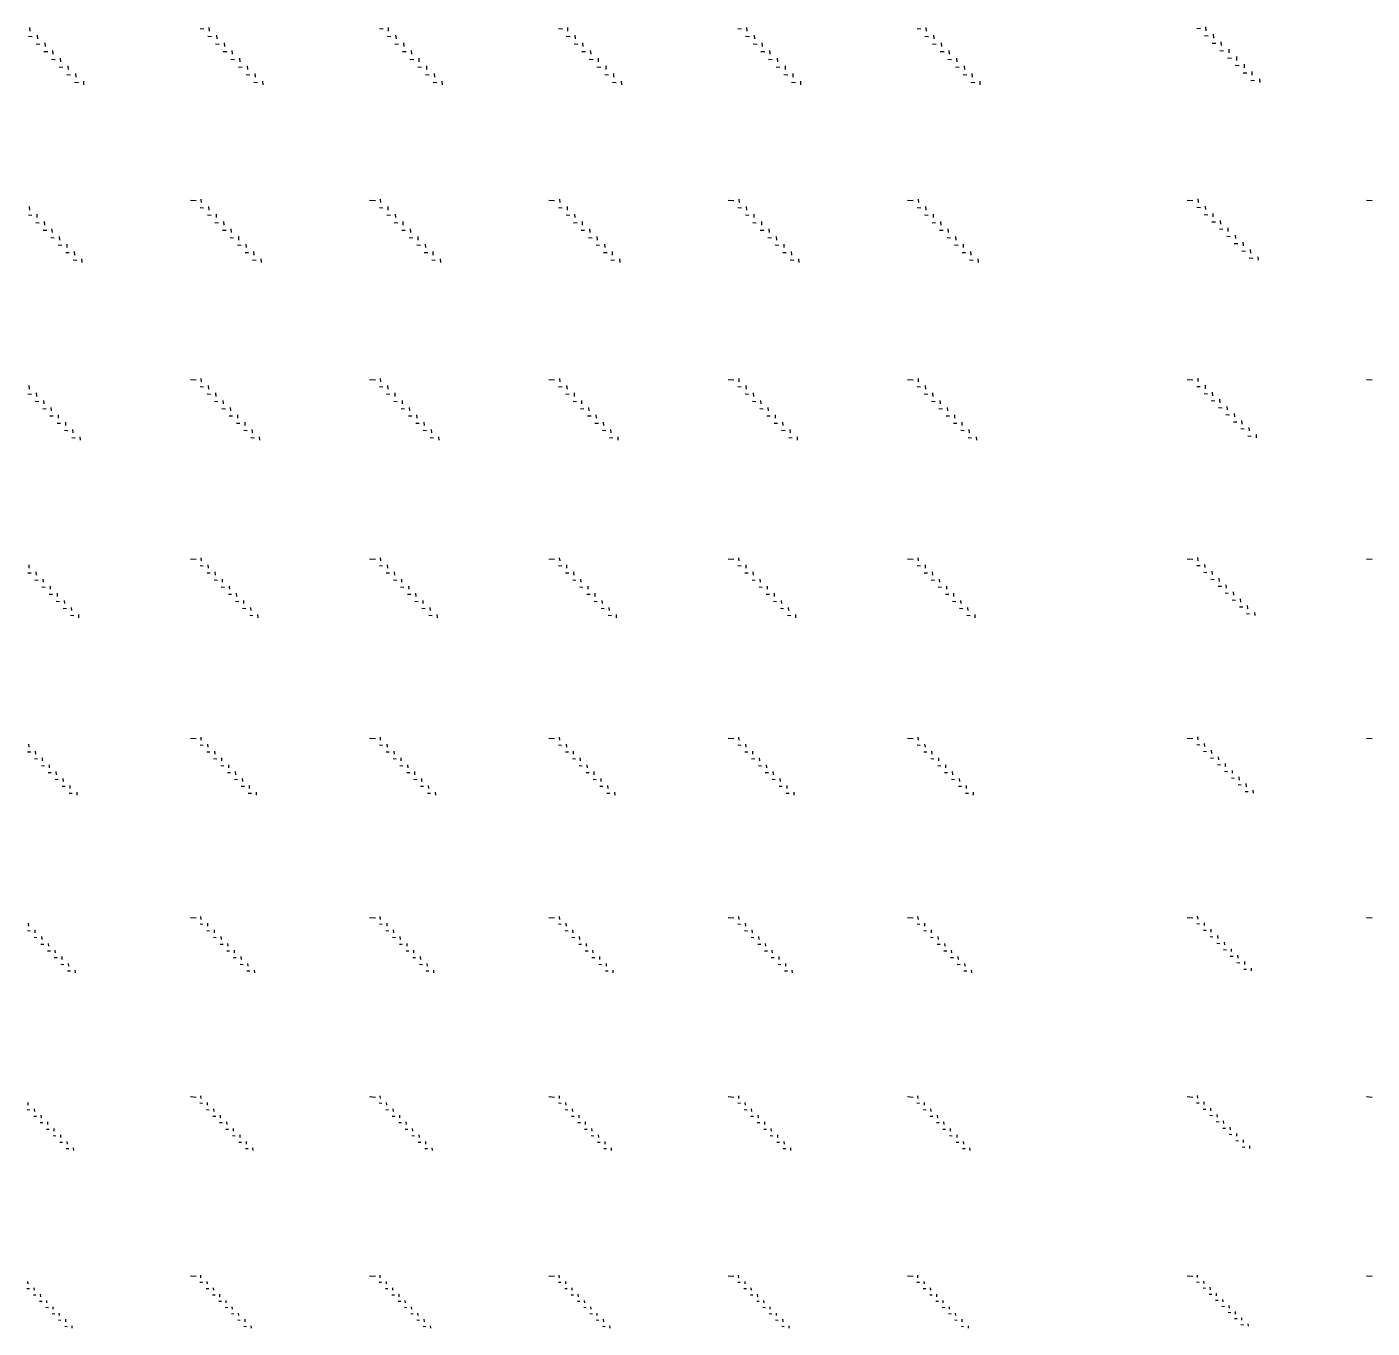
# Model space of a CAD drawing. Extents: x 0 to 300000, y 0 to 300000.
# Drawn here: x 149260 to 186780, y 76850 to 113140 of the extents above; entities that cross this region are included whole.
import ezdxf

# ---------------------------------------------------------------- set-up
doc = ezdxf.new("R2010")
doc.units = 0
doc.header["$MEASUREMENT"] = 0
doc.layers.get('0').update_dxf_attribs({"linetype": 'CONTINUOUS'})

msp = doc.modelspace()

# ---------------------------------------------------------------- linework, layer by layer
at = {"color": 7}
for p, q in [((149335, 113125), (149340, 113020)), ((154090, 113100), (154195, 113090)), ((154335, 113125), (154340, 113020)), ((159090, 113100), (159195, 113090)), ((159335, 113125), (159340, 113020)), ((164090, 113100), (164195, 113090)), ((164335, 113125), (164340, 113020)), ((169090, 113100), (169195, 113090)), ((169335, 113125), (169340, 113020)), ((174090, 113100), (174195, 113090)), ((174335, 113125), (174340, 113020)), ((181890, 113105), (181995, 113100)), ((182135, 113140), (182140, 113035)), ((149305, 112885), (149410, 112875)), ((149520, 112670), (149625, 112660)), ((149545, 112910), (149555, 112805)), ((149760, 112700), (149770, 112595)), ((154305, 112885), (154410, 112875)), ((154520, 112670), (154625, 112660)), ((154545, 112910), (154555, 112805)), ((154760, 112700), (154770, 112595)), ((159305, 112885), (159410, 112875)), ((159520, 112670), (159625, 112660)), ((159545, 112910), (159555, 112805)), ((159760, 112700), (159770, 112595)), ((164305, 112885), (164410, 112875)), ((164520, 112670), (164625, 112660)), ((164545, 112910), (164555, 112805)), ((164760, 112700), (164770, 112595)), ((169305, 112885), (169410, 112875)), ((169520, 112670), (169625, 112660)), ((169545, 112910), (169555, 112805)), ((169760, 112700), (169770, 112595)), ((174305, 112885), (174410, 112875)), ((174520, 112670), (174625, 112660)), ((174545, 112910), (174555, 112805)), ((174760, 112700), (174770, 112595)), ((182105, 112900), (182210, 112890)), ((182320, 112690), (182425, 112685)), ((182350, 112935), (182355, 112830)), ((182565, 112725), (182570, 112620)), ((149735, 112455), (149840, 112450)), ((149945, 112240), (150050, 112235)), ((149975, 112485), (149985, 112380)), ((150190, 112270), (150195, 112165)), ((154735, 112455), (154840, 112450)), ((154945, 112240), (155050, 112235)), ((154975, 112485), (154985, 112380)), ((155190, 112270), (155195, 112165)), ((159735, 112455), (159840, 112450)), ((159945, 112240), (160050, 112235)), ((159975, 112485), (159985, 112380)), ((160190, 112270), (160195, 112165)), ((164735, 112455), (164840, 112450)), ((164945, 112240), (165050, 112235)), ((164975, 112485), (164985, 112380)), ((165190, 112270), (165195, 112165)), ((169735, 112455), (169840, 112450)), ((169945, 112240), (170050, 112235)), ((169975, 112485), (169985, 112380)), ((170190, 112270), (170195, 112165)), ((174735, 112455), (174840, 112450)), ((174945, 112240), (175050, 112235)), ((174975, 112485), (174985, 112380)), ((175190, 112270), (175195, 112165)), ((182535, 112485), (182640, 112475)), ((182750, 112275), (182855, 112270)), ((182780, 112520), (182785, 112415)), ((182995, 112310), (183000, 112205)), ((150160, 112025), (150265, 112020)), ((150375, 111810), (150480, 111805)), ((150405, 112055), (150410, 111950)), ((150620, 111840), (150625, 111735)), ((155160, 112025), (155265, 112020)), ((155375, 111810), (155480, 111805)), ((155405, 112055), (155410, 111950)), ((155620, 111840), (155625, 111735)), ((160160, 112025), (160265, 112020)), ((160375, 111810), (160480, 111805)), ((160405, 112055), (160410, 111950)), ((160620, 111840), (160625, 111735)), ((165160, 112025), (165265, 112020)), ((165375, 111810), (165480, 111805)), ((165405, 112055), (165410, 111950)), ((165620, 111840), (165625, 111735)), ((170160, 112025), (170265, 112020)), ((170375, 111810), (170480, 111805)), ((170405, 112055), (170410, 111950)), ((170620, 111840), (170625, 111735)), ((175160, 112025), (175265, 112020)), ((175375, 111810), (175480, 111805)), ((175405, 112055), (175410, 111950)), ((175620, 111840), (175625, 111735)), ((182965, 112070), (183070, 112060)), ((183180, 111860), (183285, 111855)), ((183210, 112105), (183215, 112000)), ((183425, 111895), (183430, 111790)), ((150590, 111600), (150695, 111590)), ((150835, 111625), (150840, 111520)), ((155590, 111600), (155695, 111590)), ((155835, 111625), (155840, 111520)), ((160590, 111600), (160695, 111590)), ((160835, 111625), (160840, 111520)), ((165590, 111600), (165695, 111590)), ((165835, 111625), (165840, 111520)), ((170590, 111600), (170695, 111590)), ((170835, 111625), (170840, 111520)), ((175590, 111600), (175695, 111590)), ((175835, 111625), (175840, 111520)), ((183395, 111655), (183500, 111645)), ((183640, 111690), (183645, 111585)), ((149325, 108130), (149330, 108030)), ((153820, 108305), (153980, 108295)), ((154090, 108105), (154190, 108095)), ((154115, 108340), (154125, 108240)), ((154325, 108130), (154330, 108030)), ((158820, 108305), (158980, 108295)), ((159090, 108105), (159190, 108095)), ((159115, 108340), (159125, 108240)), ((159325, 108130), (159330, 108030)), ((163820, 108305), (163980, 108295)), ((164090, 108105), (164190, 108095)), ((164115, 108340), (164125, 108240)), ((164325, 108130), (164330, 108030)), ((168820, 108305), (168980, 108295)), ((169090, 108105), (169190, 108095)), ((169115, 108340), (169125, 108240)), ((169325, 108130), (169330, 108030)), ((173820, 108305), (173980, 108295)), ((174090, 108105), (174190, 108095)), ((174115, 108340), (174125, 108240)), ((174325, 108130), (174330, 108030)), ((181620, 108305), (181780, 108295)), ((181890, 108110), (181990, 108105)), ((181915, 108345), (181925, 108245)), ((182125, 108145), (182135, 108045)), ((186620, 108305), (186780, 108295)), ((149300, 107895), (149400, 107885)), ((149505, 107685), (149605, 107680)), ((149535, 107920), (149540, 107820)), ((149745, 107710), (149750, 107610)), ((154300, 107895), (154400, 107885)), ((154505, 107685), (154605, 107680)), ((154535, 107920), (154540, 107820)), ((154745, 107710), (154750, 107610)), ((159300, 107895), (159400, 107885)), ((159505, 107685), (159605, 107680)), ((159535, 107920), (159540, 107820)), ((159745, 107710), (159750, 107610)), ((164300, 107895), (164400, 107885)), ((164505, 107685), (164605, 107680)), ((164535, 107920), (164540, 107820)), ((164745, 107710), (164750, 107610)), ((169300, 107895), (169400, 107885)), ((169505, 107685), (169605, 107680)), ((169535, 107920), (169540, 107820)), ((169745, 107710), (169750, 107610)), ((174300, 107895), (174400, 107885)), ((174505, 107685), (174605, 107680)), ((174535, 107920), (174540, 107820)), ((174745, 107710), (174750, 107610)), ((182100, 107910), (182200, 107900)), ((182310, 107705), (182410, 107700)), ((182335, 107940), (182340, 107840)), ((182545, 107740), (182550, 107640)), ((149715, 107475), (149815, 107470)), ((149950, 107505), (149960, 107405)), ((154715, 107475), (154815, 107470)), ((154950, 107505), (154960, 107405)), ((159715, 107475), (159815, 107470)), ((159950, 107505), (159960, 107405)), ((164715, 107475), (164815, 107470)), ((164950, 107505), (164960, 107405)), ((169715, 107475), (169815, 107470)), ((169950, 107505), (169960, 107405)), ((174715, 107475), (174815, 107470)), ((174950, 107505), (174960, 107405)), ((182520, 107505), (182620, 107495)), ((182755, 107535), (182760, 107435)), ((182965, 107335), (182970, 107235)), ((149925, 107270), (150025, 107260)), ((150135, 107060), (150235, 107050)), ((150160, 107295), (150165, 107195)), ((150370, 107085), (150375, 106985)), ((154925, 107270), (155025, 107260)), ((155135, 107060), (155235, 107050)), ((155160, 107295), (155165, 107195)), ((155370, 107085), (155375, 106985)), ((159925, 107270), (160025, 107260)), ((160135, 107060), (160235, 107050)), ((160160, 107295), (160165, 107195)), ((160370, 107085), (160375, 106985)), ((164925, 107270), (165025, 107260)), ((165135, 107060), (165235, 107050)), ((165160, 107295), (165165, 107195)), ((165370, 107085), (165375, 106985)), ((169925, 107270), (170025, 107260)), ((170135, 107060), (170235, 107050)), ((170160, 107295), (170165, 107195)), ((170370, 107085), (170375, 106985)), ((174925, 107270), (175025, 107260)), ((175135, 107060), (175235, 107050)), ((175160, 107295), (175165, 107195)), ((175370, 107085), (175375, 106985)), ((182730, 107300), (182825, 107295)), ((182935, 107100), (183035, 107095)), ((183175, 107135), (183180, 107035)), ((150345, 106850), (150440, 106845)), ((150550, 106640), (150650, 106635)), ((150580, 106875), (150585, 106775)), ((150785, 106670), (150795, 106570)), ((155345, 106850), (155440, 106845)), ((155550, 106640), (155650, 106635)), ((155580, 106875), (155585, 106775)), ((155785, 106670), (155795, 106570)), ((160345, 106850), (160440, 106845)), ((160550, 106640), (160650, 106635)), ((160580, 106875), (160585, 106775)), ((160785, 106670), (160795, 106570)), ((165345, 106850), (165440, 106845)), ((165550, 106640), (165650, 106635)), ((165580, 106875), (165585, 106775)), ((165785, 106670), (165795, 106570)), ((170345, 106850), (170440, 106845)), ((170550, 106640), (170650, 106635)), ((170580, 106875), (170585, 106775)), ((170785, 106670), (170795, 106570)), ((175345, 106850), (175440, 106845)), ((175550, 106640), (175650, 106635)), ((175580, 106875), (175585, 106775)), ((175785, 106670), (175795, 106570)), ((183145, 106895), (183245, 106890)), ((183355, 106695), (183455, 106690)), ((183380, 106930), (183390, 106830)), ((183590, 106730), (183600, 106630)), ((153820, 103305), (153980, 103295)), ((154115, 103335), (154120, 103240)), ((158820, 103305), (158980, 103295)), ((159115, 103335), (159120, 103240)), ((163820, 103305), (163980, 103295)), ((164115, 103335), (164120, 103240)), ((168820, 103305), (168980, 103295)), ((169115, 103335), (169120, 103240)), ((173820, 103305), (173980, 103295)), ((174115, 103335), (174120, 103240)), ((181620, 103305), (181780, 103295)), ((181915, 103345), (181920, 103250)), ((186620, 103305), (186780, 103295)), ((149290, 102905), (149385, 102900)), ((149315, 103135), (149325, 103040)), ((149520, 102930), (149525, 102835)), ((154090, 103110), (154185, 103100)), ((154290, 102905), (154385, 102900)), ((154315, 103135), (154325, 103040)), ((154520, 102930), (154525, 102835)), ((159090, 103110), (159185, 103100)), ((159290, 102905), (159385, 102900)), ((159315, 103135), (159325, 103040)), ((159520, 102930), (159525, 102835)), ((164090, 103110), (164185, 103100)), ((164290, 102905), (164385, 102900)), ((164315, 103135), (164325, 103040)), ((164520, 102930), (164525, 102835)), ((169090, 103110), (169185, 103100)), ((169290, 102905), (169385, 102900)), ((169315, 103135), (169325, 103040)), ((169520, 102930), (169525, 102835)), ((174090, 103110), (174185, 103100)), ((174290, 102905), (174385, 102900)), ((174315, 103135), (174325, 103040)), ((174520, 102930), (174525, 102835)), ((181890, 103115), (181985, 103110)), ((182095, 102920), (182190, 102910)), ((182120, 103145), (182125, 103050)), ((182320, 102950), (182330, 102855)), ((149495, 102700), (149590, 102695)), ((149700, 102500), (149795, 102490)), ((149725, 102725), (149730, 102630)), ((149925, 102525), (149935, 102430)), ((154495, 102700), (154590, 102695)), ((154700, 102500), (154795, 102490)), ((154725, 102725), (154730, 102630)), ((154925, 102525), (154935, 102430)), ((159495, 102700), (159590, 102695)), ((159700, 102500), (159795, 102490)), ((159725, 102725), (159730, 102630)), ((159925, 102525), (159935, 102430)), ((164495, 102700), (164590, 102695)), ((164700, 102500), (164795, 102490)), ((164725, 102725), (164730, 102630)), ((164925, 102525), (164935, 102430)), ((169495, 102700), (169590, 102695)), ((169700, 102500), (169795, 102490)), ((169725, 102725), (169730, 102630)), ((169925, 102525), (169935, 102430)), ((174495, 102700), (174590, 102695)), ((174700, 102500), (174795, 102490)), ((174725, 102725), (174730, 102630)), ((174925, 102525), (174935, 102430)), ((182295, 102720), (182390, 102715)), ((182500, 102525), (182595, 102520)), ((182525, 102755), (182530, 102660)), ((182730, 102555), (182735, 102460)), ((149900, 102295), (149995, 102290)), ((150105, 102090), (150200, 102085)), ((150130, 102320), (150135, 102225)), ((150335, 102115), (150340, 102020)), ((154900, 102295), (154995, 102290)), ((155105, 102090), (155200, 102085)), ((155130, 102320), (155135, 102225)), ((155335, 102115), (155340, 102020)), ((159900, 102295), (159995, 102290)), ((160105, 102090), (160200, 102085)), ((160130, 102320), (160135, 102225)), ((160335, 102115), (160340, 102020)), ((164900, 102295), (164995, 102290)), ((165105, 102090), (165200, 102085)), ((165130, 102320), (165135, 102225)), ((165335, 102115), (165340, 102020)), ((169900, 102295), (169995, 102290)), ((170105, 102090), (170200, 102085)), ((170130, 102320), (170135, 102225)), ((170335, 102115), (170340, 102020)), ((174900, 102295), (174995, 102290)), ((175105, 102090), (175200, 102085)), ((175130, 102320), (175135, 102225)), ((175335, 102115), (175340, 102020)), ((182705, 102330), (182800, 102320)), ((182910, 102130), (183005, 102125)), ((182935, 102360), (182940, 102265)), ((183135, 102160), (183145, 102065)), ((150310, 101890), (150405, 101880)), ((150510, 101685), (150605, 101680)), ((150535, 101915), (150545, 101820)), ((150740, 101710), (150745, 101615)), ((155310, 101890), (155405, 101880)), ((155510, 101685), (155605, 101680)), ((155535, 101915), (155545, 101820)), ((155740, 101710), (155745, 101615)), ((160310, 101890), (160405, 101880)), ((160510, 101685), (160605, 101680)), ((160535, 101915), (160545, 101820)), ((160740, 101710), (160745, 101615)), ((165310, 101890), (165405, 101880)), ((165510, 101685), (165605, 101680)), ((165535, 101915), (165545, 101820)), ((165740, 101710), (165745, 101615)), ((170310, 101890), (170405, 101880)), ((170510, 101685), (170605, 101680)), ((170535, 101915), (170545, 101820)), ((170740, 101710), (170745, 101615)), ((175310, 101890), (175405, 101880)), ((175510, 101685), (175605, 101680)), ((175535, 101915), (175545, 101820)), ((175740, 101710), (175745, 101615)), ((183115, 101935), (183210, 101930)), ((183315, 101735), (183410, 101730)), ((183340, 101965), (183350, 101870)), ((183545, 101770), (183550, 101675)), ((153820, 98305), (153980, 98295)), ((154110, 98335), (154120, 98245)), ((158820, 98305), (158980, 98295)), ((159110, 98335), (159120, 98245)), ((163820, 98305), (163980, 98295)), ((164110, 98335), (164120, 98245)), ((168820, 98305), (168980, 98295)), ((169110, 98335), (169120, 98245)), ((173820, 98305), (173980, 98295)), ((174110, 98335), (174120, 98245)), ((181620, 98305), (181780, 98295)), ((181910, 98340), (181920, 98250)), ((186620, 98305), (186780, 98295)), ((149310, 98135), (149315, 98045)), ((149505, 97940), (149515, 97850)), ((154090, 98115), (154180, 98105)), ((154310, 98135), (154315, 98045)), ((154505, 97940), (154515, 97850)), ((159090, 98115), (159180, 98105)), ((159310, 98135), (159315, 98045)), ((159505, 97940), (159515, 97850)), ((164090, 98115), (164180, 98105)), ((164310, 98135), (164315, 98045)), ((164505, 97940), (164515, 97850)), ((169090, 98115), (169180, 98105)), ((169310, 98135), (169315, 98045)), ((169505, 97940), (169515, 97850)), ((174090, 98115), (174180, 98105)), ((174310, 98135), (174315, 98045)), ((174505, 97940), (174515, 97850)), ((181890, 98120), (181980, 98115)), ((182085, 97930), (182175, 97925)), ((182110, 98150), (182115, 98060)), ((182310, 97960), (182315, 97870)), ((149285, 97915), (149375, 97910)), ((149485, 97715), (149575, 97710)), ((149705, 97740), (149710, 97650)), ((154285, 97915), (154375, 97910)), ((154485, 97715), (154575, 97710)), ((154705, 97740), (154710, 97650)), ((159285, 97915), (159375, 97910)), ((159485, 97715), (159575, 97710)), ((159705, 97740), (159710, 97650)), ((164285, 97915), (164375, 97910)), ((164485, 97715), (164575, 97710)), ((164705, 97740), (164710, 97650)), ((169285, 97915), (169375, 97910)), ((169485, 97715), (169575, 97710)), ((169705, 97740), (169710, 97650)), ((174285, 97915), (174375, 97910)), ((174485, 97715), (174575, 97710)), ((174705, 97740), (174710, 97650)), ((182285, 97735), (182375, 97730)), ((182505, 97765), (182515, 97675)), ((182705, 97575), (182710, 97485)), ((149680, 97520), (149770, 97515)), ((149880, 97320), (149970, 97315)), ((149905, 97540), (149910, 97455)), ((150100, 97345), (150105, 97255)), ((154680, 97520), (154770, 97515)), ((154880, 97320), (154970, 97315)), ((154905, 97540), (154910, 97455)), ((155100, 97345), (155105, 97255)), ((159680, 97520), (159770, 97515)), ((159880, 97320), (159970, 97315)), ((159905, 97540), (159910, 97455)), ((160100, 97345), (160105, 97255)), ((164680, 97520), (164770, 97515)), ((164880, 97320), (164970, 97315)), ((164905, 97540), (164910, 97455)), ((165100, 97345), (165105, 97255)), ((169680, 97520), (169770, 97515)), ((169880, 97320), (169970, 97315)), ((169905, 97540), (169910, 97455)), ((170100, 97345), (170105, 97255)), ((174680, 97520), (174770, 97515)), ((174880, 97320), (174970, 97315)), ((174905, 97540), (174910, 97455)), ((175100, 97345), (175105, 97255)), ((182485, 97545), (182575, 97540)), ((182680, 97355), (182770, 97350)), ((182905, 97385), (182910, 97295)), ((183100, 97190), (183110, 97100)), ((150080, 97125), (150170, 97115)), ((150275, 96925), (150365, 96920)), ((150300, 97145), (150305, 97055)), ((150495, 96950), (150505, 96860)), ((155080, 97125), (155170, 97115)), ((155275, 96925), (155365, 96920)), ((155300, 97145), (155305, 97055)), ((155495, 96950), (155505, 96860)), ((160080, 97125), (160170, 97115)), ((160275, 96925), (160365, 96920)), ((160300, 97145), (160305, 97055)), ((160495, 96950), (160505, 96860)), ((165080, 97125), (165170, 97115)), ((165275, 96925), (165365, 96920)), ((165300, 97145), (165305, 97055)), ((165495, 96950), (165505, 96860)), ((170080, 97125), (170170, 97115)), ((170275, 96925), (170365, 96920)), ((170300, 97145), (170305, 97055)), ((170495, 96950), (170505, 96860)), ((175080, 97125), (175170, 97115)), ((175275, 96925), (175365, 96920)), ((175300, 97145), (175305, 97055)), ((175495, 96950), (175505, 96860)), ((182880, 97165), (182970, 97155)), ((183080, 96970), (183170, 96965)), ((183300, 97000), (183305, 96910)), ((183500, 96810), (183505, 96720)), ((150475, 96730), (150565, 96720)), ((150695, 96750), (150700, 96660)), ((155475, 96730), (155565, 96720)), ((155695, 96750), (155700, 96660)), ((160475, 96730), (160565, 96720)), ((160695, 96750), (160700, 96660)), ((165475, 96730), (165565, 96720)), ((165695, 96750), (165700, 96660)), ((170475, 96730), (170565, 96720)), ((170695, 96750), (170700, 96660)), ((175475, 96730), (175565, 96720)), ((175695, 96750), (175700, 96660)), ((183280, 96780), (183365, 96775)), ((149300, 93140), (149310, 93055)), ((153820, 93305), (153980, 93295)), ((154090, 93120), (154175, 93110)), ((154110, 93330), (154115, 93245)), ((154300, 93140), (154310, 93055)), ((158820, 93305), (158980, 93295)), ((159090, 93120), (159175, 93110)), ((159110, 93330), (159115, 93245)), ((159300, 93140), (159310, 93055)), ((163820, 93305), (163980, 93295)), ((164090, 93120), (164175, 93110)), ((164110, 93330), (164115, 93245)), ((164300, 93140), (164310, 93055)), ((168820, 93305), (168980, 93295)), ((169090, 93120), (169175, 93110)), ((169110, 93330), (169115, 93245)), ((169300, 93140), (169310, 93055)), ((173820, 93305), (173980, 93295)), ((174090, 93120), (174175, 93110)), ((174110, 93330), (174115, 93245)), ((174300, 93140), (174310, 93055)), ((181620, 93305), (181780, 93295)), ((181890, 93125), (181975, 93120)), ((181910, 93340), (181915, 93255)), ((182100, 93150), (182110, 93070)), ((186620, 93305), (186780, 93295)), ((149280, 92925), (149365, 92920)), ((149475, 92735), (149560, 92725)), ((149495, 92945), (149500, 92860)), ((149685, 92755), (149690, 92670)), ((154280, 92925), (154365, 92920)), ((154475, 92735), (154560, 92725)), ((154495, 92945), (154500, 92860)), ((154685, 92755), (154690, 92670)), ((159280, 92925), (159365, 92920)), ((159475, 92735), (159560, 92725)), ((159495, 92945), (159500, 92860)), ((159685, 92755), (159690, 92670)), ((164280, 92925), (164365, 92920)), ((164475, 92735), (164560, 92725)), ((164495, 92945), (164500, 92860)), ((164685, 92755), (164690, 92670)), ((169280, 92925), (169365, 92920)), ((169475, 92735), (169560, 92725)), ((169495, 92945), (169500, 92860)), ((169685, 92755), (169690, 92670)), ((174280, 92925), (174365, 92920)), ((174475, 92735), (174560, 92725)), ((174495, 92945), (174500, 92860)), ((174685, 92755), (174690, 92670)), ((182080, 92940), (182165, 92935)), ((182275, 92755), (182360, 92745)), ((182295, 92965), (182300, 92880)), ((182490, 92780), (182495, 92695)), ((149665, 92540), (149750, 92535)), ((149855, 92350), (149940, 92345)), ((149880, 92560), (149885, 92475)), ((150070, 92370), (150075, 92285)), ((154665, 92540), (154750, 92535)), ((154855, 92350), (154940, 92345)), ((154880, 92560), (154885, 92475)), ((155070, 92370), (155075, 92285)), ((159665, 92540), (159750, 92535)), ((159855, 92350), (159940, 92345)), ((159880, 92560), (159885, 92475)), ((160070, 92370), (160075, 92285)), ((164665, 92540), (164750, 92535)), ((164855, 92350), (164940, 92345)), ((164880, 92560), (164885, 92475)), ((165070, 92370), (165075, 92285)), ((169665, 92540), (169750, 92535)), ((169855, 92350), (169940, 92345)), ((169880, 92560), (169885, 92475)), ((170070, 92370), (170075, 92285)), ((174665, 92540), (174750, 92535)), ((174855, 92350), (174940, 92345)), ((174880, 92560), (174885, 92475)), ((175070, 92370), (175075, 92285)), ((182465, 92565), (182550, 92560)), ((182660, 92380), (182745, 92375)), ((182680, 92595), (182685, 92510)), ((182875, 92405), (182880, 92325)), ((150050, 92155), (150135, 92150)), ((150240, 91965), (150325, 91960)), ((150265, 92175), (150270, 92090)), ((150455, 91985), (150460, 91900)), ((155050, 92155), (155135, 92150)), ((155240, 91965), (155325, 91960)), ((155265, 92175), (155270, 92090)), ((155455, 91985), (155460, 91900)), ((160050, 92155), (160135, 92150)), ((160240, 91965), (160325, 91960)), ((160265, 92175), (160270, 92090)), ((160455, 91985), (160460, 91900)), ((165050, 92155), (165135, 92150)), ((165240, 91965), (165325, 91960)), ((165265, 92175), (165270, 92090)), ((165455, 91985), (165460, 91900)), ((170050, 92155), (170135, 92150)), ((170240, 91965), (170325, 91960)), ((170265, 92175), (170270, 92090)), ((170455, 91985), (170460, 91900)), ((175050, 92155), (175135, 92150)), ((175240, 91965), (175325, 91960)), ((175265, 92175), (175270, 92090)), ((175455, 91985), (175460, 91900)), ((182855, 92195), (182935, 92190)), ((183045, 92010), (183130, 92000)), ((183065, 92220), (183075, 92135)), ((183260, 92035), (183265, 91950)), ((150435, 91770), (150520, 91765)), ((150650, 91795), (150655, 91710)), ((155435, 91770), (155520, 91765)), ((155650, 91795), (155655, 91710)), ((160435, 91770), (160520, 91765)), ((160650, 91795), (160655, 91710)), ((165435, 91770), (165520, 91765)), ((165650, 91795), (165655, 91710)), ((170435, 91770), (170520, 91765)), ((170650, 91795), (170655, 91710)), ((175435, 91770), (175520, 91765)), ((175650, 91795), (175655, 91710)), ((183240, 91820), (183325, 91815)), ((183450, 91850), (183460, 91765)), ((153820, 88305), (153980, 88295)), ((154105, 88330), (154115, 88250)), ((158820, 88305), (158980, 88295)), ((159105, 88330), (159115, 88250)), ((163820, 88305), (163980, 88295)), ((164105, 88330), (164115, 88250)), ((168820, 88305), (168980, 88295)), ((169105, 88330), (169115, 88250)), ((173820, 88305), (173980, 88295)), ((174105, 88330), (174115, 88250)), ((181620, 88305), (181780, 88295)), ((181905, 88335), (181915, 88255)), ((186620, 88305), (186780, 88295)), ((149275, 87935), (149355, 87930)), ((149295, 88140), (149300, 88060)), ((149480, 87955), (149485, 87875)), ((154090, 88125), (154165, 88115)), ((154275, 87935), (154355, 87930)), ((154295, 88140), (154300, 88060)), ((154480, 87955), (154485, 87875)), ((159090, 88125), (159165, 88115)), ((159275, 87935), (159355, 87930)), ((159295, 88140), (159300, 88060)), ((159480, 87955), (159485, 87875)), ((164090, 88125), (164165, 88115)), ((164275, 87935), (164355, 87930)), ((164295, 88140), (164300, 88060)), ((164480, 87955), (164485, 87875)), ((169090, 88125), (169165, 88115)), ((169275, 87935), (169355, 87930)), ((169295, 88140), (169300, 88060)), ((169480, 87955), (169485, 87875)), ((174090, 88125), (174165, 88115)), ((174275, 87935), (174355, 87930)), ((174295, 88140), (174300, 88060)), ((174480, 87955), (174485, 87875)), ((181890, 88130), (181970, 88125)), ((182075, 87950), (182155, 87945)), ((182095, 88155), (182100, 88075)), ((182280, 87975), (182285, 87895)), ((149460, 87750), (149540, 87745)), ((149650, 87560), (149730, 87555)), ((149665, 87770), (149675, 87690)), ((149855, 87580), (149860, 87500)), ((154460, 87750), (154540, 87745)), ((154650, 87560), (154730, 87555)), ((154665, 87770), (154675, 87690)), ((154855, 87580), (154860, 87500)), ((159460, 87750), (159540, 87745)), ((159650, 87560), (159730, 87555)), ((159665, 87770), (159675, 87690)), ((159855, 87580), (159860, 87500)), ((164460, 87750), (164540, 87745)), ((164650, 87560), (164730, 87555)), ((164665, 87770), (164675, 87690)), ((164855, 87580), (164860, 87500)), ((169460, 87750), (169540, 87745)), ((169650, 87560), (169730, 87555)), ((169665, 87770), (169675, 87690)), ((169855, 87580), (169860, 87500)), ((174460, 87750), (174540, 87745)), ((174650, 87560), (174730, 87555)), ((174665, 87770), (174675, 87690)), ((174855, 87580), (174860, 87500)), ((182265, 87770), (182340, 87765)), ((182450, 87585), (182530, 87580)), ((182470, 87795), (182475, 87715)), ((182655, 87615), (182660, 87535)), ((182845, 87430), (182850, 87350)), ((149835, 87375), (149915, 87370)), ((150020, 87190), (150100, 87185)), ((150040, 87395), (150045, 87315)), ((150230, 87210), (150235, 87130)), ((154835, 87375), (154915, 87370)), ((155020, 87190), (155100, 87185)), ((155040, 87395), (155045, 87315)), ((155230, 87210), (155235, 87130)), ((159835, 87375), (159915, 87370)), ((160020, 87190), (160100, 87185)), ((160040, 87395), (160045, 87315)), ((160230, 87210), (160235, 87130)), ((164835, 87375), (164915, 87370)), ((165020, 87190), (165100, 87185)), ((165040, 87395), (165045, 87315)), ((165230, 87210), (165235, 87130)), ((169835, 87375), (169915, 87370)), ((170020, 87190), (170100, 87185)), ((170040, 87395), (170045, 87315)), ((170230, 87210), (170235, 87130)), ((174835, 87375), (174915, 87370)), ((175020, 87190), (175100, 87185)), ((175040, 87395), (175045, 87315)), ((175230, 87210), (175235, 87130)), ((182635, 87405), (182715, 87400)), ((182825, 87225), (182905, 87220)), ((183030, 87250), (183035, 87170)), ((183220, 87070), (183225, 86990)), ((150210, 87000), (150290, 86995)), ((150395, 86815), (150475, 86810)), ((150415, 87020), (150420, 86940)), ((150600, 86835), (150605, 86755)), ((155210, 87000), (155290, 86995)), ((155395, 86815), (155475, 86810)), ((155415, 87020), (155420, 86940)), ((155600, 86835), (155605, 86755)), ((160210, 87000), (160290, 86995)), ((160395, 86815), (160475, 86810)), ((160415, 87020), (160420, 86940)), ((160600, 86835), (160605, 86755)), ((165210, 87000), (165290, 86995)), ((165395, 86815), (165475, 86810)), ((165415, 87020), (165420, 86940)), ((165600, 86835), (165605, 86755)), ((170210, 87000), (170290, 86995)), ((170395, 86815), (170475, 86810)), ((170415, 87020), (170420, 86940)), ((170600, 86835), (170605, 86755)), ((175210, 87000), (175290, 86995)), ((175395, 86815), (175475, 86810)), ((175415, 87020), (175420, 86940)), ((175600, 86835), (175605, 86755)), ((183010, 87045), (183090, 87040)), ((183200, 86865), (183280, 86860)), ((183405, 86890), (183410, 86810)), ((153820, 83305), (153980, 83295)), ((154105, 83325), (154110, 83250)), ((158820, 83305), (158980, 83295)), ((159105, 83325), (159110, 83250)), ((163820, 83305), (163980, 83295)), ((164105, 83325), (164110, 83250)), ((168820, 83305), (168980, 83295)), ((169105, 83325), (169110, 83250)), ((173820, 83305), (173980, 83295)), ((174105, 83325), (174110, 83250)), ((181620, 83305), (181780, 83295)), ((181905, 83335), (181910, 83260)), ((186620, 83305), (186780, 83295)), ((149270, 82945), (149345, 82940)), ((149285, 83145), (149290, 83070)), ((149465, 82965), (149475, 82890)), ((154085, 83130), (154160, 83120)), ((154270, 82945), (154345, 82940)), ((154285, 83145), (154290, 83070)), ((154465, 82965), (154475, 82890)), ((159085, 83130), (159160, 83120)), ((159270, 82945), (159345, 82940)), ((159285, 83145), (159290, 83070)), ((159465, 82965), (159475, 82890)), ((164085, 83130), (164160, 83120)), ((164270, 82945), (164345, 82940)), ((164285, 83145), (164290, 83070)), ((164465, 82965), (164475, 82890)), ((169085, 83130), (169160, 83120)), ((169270, 82945), (169345, 82940)), ((169285, 83145), (169290, 83070)), ((169465, 82965), (169475, 82890)), ((174085, 83130), (174160, 83120)), ((174270, 82945), (174345, 82940)), ((174285, 83145), (174290, 83070)), ((174465, 82965), (174475, 82890)), ((181885, 83135), (181960, 83130)), ((182070, 82960), (182145, 82955)), ((182085, 83160), (182090, 83085)), ((182270, 82985), (182275, 82910)), ((149450, 82765), (149525, 82760)), ((149630, 82585), (149705, 82580)), ((149650, 82785), (149655, 82710)), ((149830, 82600), (149835, 82525)), ((154450, 82765), (154525, 82760)), ((154630, 82585), (154705, 82580)), ((154650, 82785), (154655, 82710)), ((154830, 82600), (154835, 82525)), ((159450, 82765), (159525, 82760)), ((159630, 82585), (159705, 82580)), ((159650, 82785), (159655, 82710)), ((159830, 82600), (159835, 82525)), ((164450, 82765), (164525, 82760)), ((164630, 82585), (164705, 82580)), ((164650, 82785), (164655, 82710)), ((164830, 82600), (164835, 82525)), ((169450, 82765), (169525, 82760)), ((169630, 82585), (169705, 82580)), ((169650, 82785), (169655, 82710)), ((169830, 82600), (169835, 82525)), ((174450, 82765), (174525, 82760)), ((174630, 82585), (174705, 82580)), ((174650, 82785), (174655, 82710)), ((174830, 82600), (174835, 82525)), ((182250, 82785), (182325, 82780)), ((182435, 82610), (182510, 82605)), ((182450, 82805), (182455, 82730)), ((182630, 82630), (182635, 82555)), ((149810, 82400), (149885, 82395)), ((149995, 82220), (150070, 82215)), ((150010, 82420), (150015, 82345)), ((150195, 82240), (150200, 82165)), ((154810, 82400), (154885, 82395)), ((154995, 82220), (155070, 82215)), ((155010, 82420), (155015, 82345)), ((155195, 82240), (155200, 82165)), ((159810, 82400), (159885, 82395)), ((159995, 82220), (160070, 82215)), ((160010, 82420), (160015, 82345)), ((160195, 82240), (160200, 82165)), ((164810, 82400), (164885, 82395)), ((164995, 82220), (165070, 82215)), ((165010, 82420), (165015, 82345)), ((165195, 82240), (165200, 82165)), ((169810, 82400), (169885, 82395)), ((169995, 82220), (170070, 82215)), ((170010, 82420), (170015, 82345)), ((170195, 82240), (170200, 82165)), ((174810, 82400), (174885, 82395)), ((174995, 82220), (175070, 82215)), ((175010, 82420), (175015, 82345)), ((175195, 82240), (175200, 82165)), ((182615, 82430), (182690, 82425)), ((182795, 82255), (182870, 82250)), ((182815, 82455), (182820, 82380)), ((182995, 82280), (183000, 82205)), ((150175, 82040), (150250, 82035)), ((150355, 81860), (150430, 81855)), ((150375, 82055), (150380, 81980)), ((150555, 81875), (150560, 81800)), ((155175, 82040), (155250, 82035)), ((155355, 81860), (155430, 81855)), ((155375, 82055), (155380, 81980)), ((155555, 81875), (155560, 81800)), ((160175, 82040), (160250, 82035)), ((160355, 81860), (160430, 81855)), ((160375, 82055), (160380, 81980)), ((160555, 81875), (160560, 81800)), ((165175, 82040), (165250, 82035)), ((165355, 81860), (165430, 81855)), ((165375, 82055), (165380, 81980)), ((165555, 81875), (165560, 81800)), ((170175, 82040), (170250, 82035)), ((170355, 81860), (170430, 81855)), ((170375, 82055), (170380, 81980)), ((170555, 81875), (170560, 81800)), ((175175, 82040), (175250, 82035)), ((175355, 81860), (175430, 81855)), ((175375, 82055), (175380, 81980)), ((175555, 81875), (175560, 81800)), ((182980, 82080), (183055, 82075)), ((183160, 81905), (183235, 81900)), ((183180, 82105), (183185, 82030)), ((183360, 81930), (183365, 81855)), ((149280, 78150), (149285, 78080)), ((153820, 78305), (153980, 78295)), ((154085, 78135), (154155, 78130)), ((154100, 78325), (154105, 78255)), ((154280, 78150), (154285, 78080)), ((158820, 78305), (158980, 78295)), ((159085, 78135), (159155, 78130)), ((159100, 78325), (159105, 78255)), ((159280, 78150), (159285, 78080)), ((163820, 78305), (163980, 78295)), ((164085, 78135), (164155, 78130)), ((164100, 78325), (164105, 78255)), ((164280, 78150), (164285, 78080)), ((168820, 78305), (168980, 78295)), ((169085, 78135), (169155, 78130)), ((169100, 78325), (169105, 78255)), ((169280, 78150), (169285, 78080)), ((173820, 78305), (173980, 78295)), ((174085, 78135), (174155, 78130)), ((174100, 78325), (174105, 78255)), ((174280, 78150), (174285, 78080)), ((181620, 78305), (181780, 78295)), ((181885, 78140), (181955, 78135)), ((181905, 78330), (181905, 78260)), ((182080, 78160), (182085, 78090)), ((186620, 78305), (186780, 78295)), ((149260, 77955), (149330, 77950)), ((149440, 77780), (149510, 77775)), ((149455, 77970), (149460, 77905)), ((149630, 77795), (149635, 77725)), ((154260, 77955), (154330, 77950)), ((154440, 77780), (154510, 77775)), ((154455, 77970), (154460, 77905)), ((154630, 77795), (154635, 77725)), ((159260, 77955), (159330, 77950)), ((159440, 77780), (159510, 77775)), ((159455, 77970), (159460, 77905)), ((159630, 77795), (159635, 77725)), ((164260, 77955), (164330, 77950)), ((164440, 77780), (164510, 77775)), ((164455, 77970), (164460, 77905)), ((164630, 77795), (164635, 77725)), ((169260, 77955), (169330, 77950)), ((169440, 77780), (169510, 77775)), ((169455, 77970), (169460, 77905)), ((169630, 77795), (169635, 77725)), ((174260, 77955), (174330, 77950)), ((174440, 77780), (174510, 77775)), ((174455, 77970), (174460, 77905)), ((174630, 77795), (174635, 77725)), ((182065, 77970), (182135, 77965)), ((182240, 77800), (182310, 77795)), ((182255, 77990), (182260, 77920)), ((182430, 77820), (182435, 77750)), ((149615, 77605), (149685, 77600)), ((149790, 77430), (149860, 77425)), ((149805, 77620), (149810, 77550)), ((149980, 77445), (149985, 77375)), ((154615, 77605), (154685, 77600)), ((154790, 77430), (154860, 77425)), ((154805, 77620), (154810, 77550)), ((154980, 77445), (154985, 77375)), ((159615, 77605), (159685, 77600)), ((159790, 77430), (159860, 77425)), ((159805, 77620), (159810, 77550)), ((159980, 77445), (159985, 77375)), ((164615, 77605), (164685, 77600)), ((164790, 77430), (164860, 77425)), ((164805, 77620), (164810, 77550)), ((164980, 77445), (164985, 77375)), ((169615, 77605), (169685, 77600)), ((169790, 77430), (169860, 77425)), ((169805, 77620), (169810, 77550)), ((169980, 77445), (169985, 77375)), ((174615, 77605), (174685, 77600)), ((174790, 77430), (174860, 77425)), ((174805, 77620), (174810, 77550)), ((174980, 77445), (174985, 77375)), ((182415, 77630), (182485, 77625)), ((182590, 77460), (182660, 77455)), ((182610, 77650), (182615, 77580)), ((182785, 77480), (182790, 77410)), ((182960, 77310), (182965, 77240)), ((149965, 77255), (150035, 77250)), ((150140, 77080), (150210, 77075)), ((150155, 77270), (150160, 77200)), ((150335, 77095), (150340, 77025)), ((154965, 77255), (155035, 77250)), ((155140, 77080), (155210, 77075)), ((155155, 77270), (155160, 77200)), ((155335, 77095), (155340, 77025)), ((159965, 77255), (160035, 77250)), ((160140, 77080), (160210, 77075)), ((160155, 77270), (160160, 77200)), ((160335, 77095), (160340, 77025)), ((164965, 77255), (165035, 77250)), ((165140, 77080), (165210, 77075)), ((165155, 77270), (165160, 77200)), ((165335, 77095), (165340, 77025)), ((169965, 77255), (170035, 77250)), ((170140, 77080), (170210, 77075)), ((170155, 77270), (170160, 77200)), ((170335, 77095), (170340, 77025)), ((174965, 77255), (175035, 77250)), ((175140, 77080), (175210, 77075)), ((175155, 77270), (175160, 77200)), ((175335, 77095), (175340, 77025)), ((182770, 77290), (182840, 77285)), ((182945, 77120), (183015, 77115)), ((183120, 76950), (183190, 76945)), ((183135, 77140), (183140, 77070)), ((183315, 76970), (183320, 76900)), ((150315, 76900), (150385, 76895)), ((150510, 76915), (150515, 76850)), ((155315, 76900), (155385, 76895)), ((155510, 76915), (155515, 76850)), ((160315, 76900), (160385, 76895)), ((160510, 76915), (160515, 76850)), ((165315, 76900), (165385, 76895)), ((165510, 76915), (165515, 76850)), ((170315, 76900), (170385, 76895)), ((170510, 76915), (170515, 76850)), ((175315, 76900), (175385, 76895)), ((175510, 76915), (175515, 76850))]:
    msp.add_line(p, q, dxfattribs=at)

doc.saveas('drawing.dxf')
